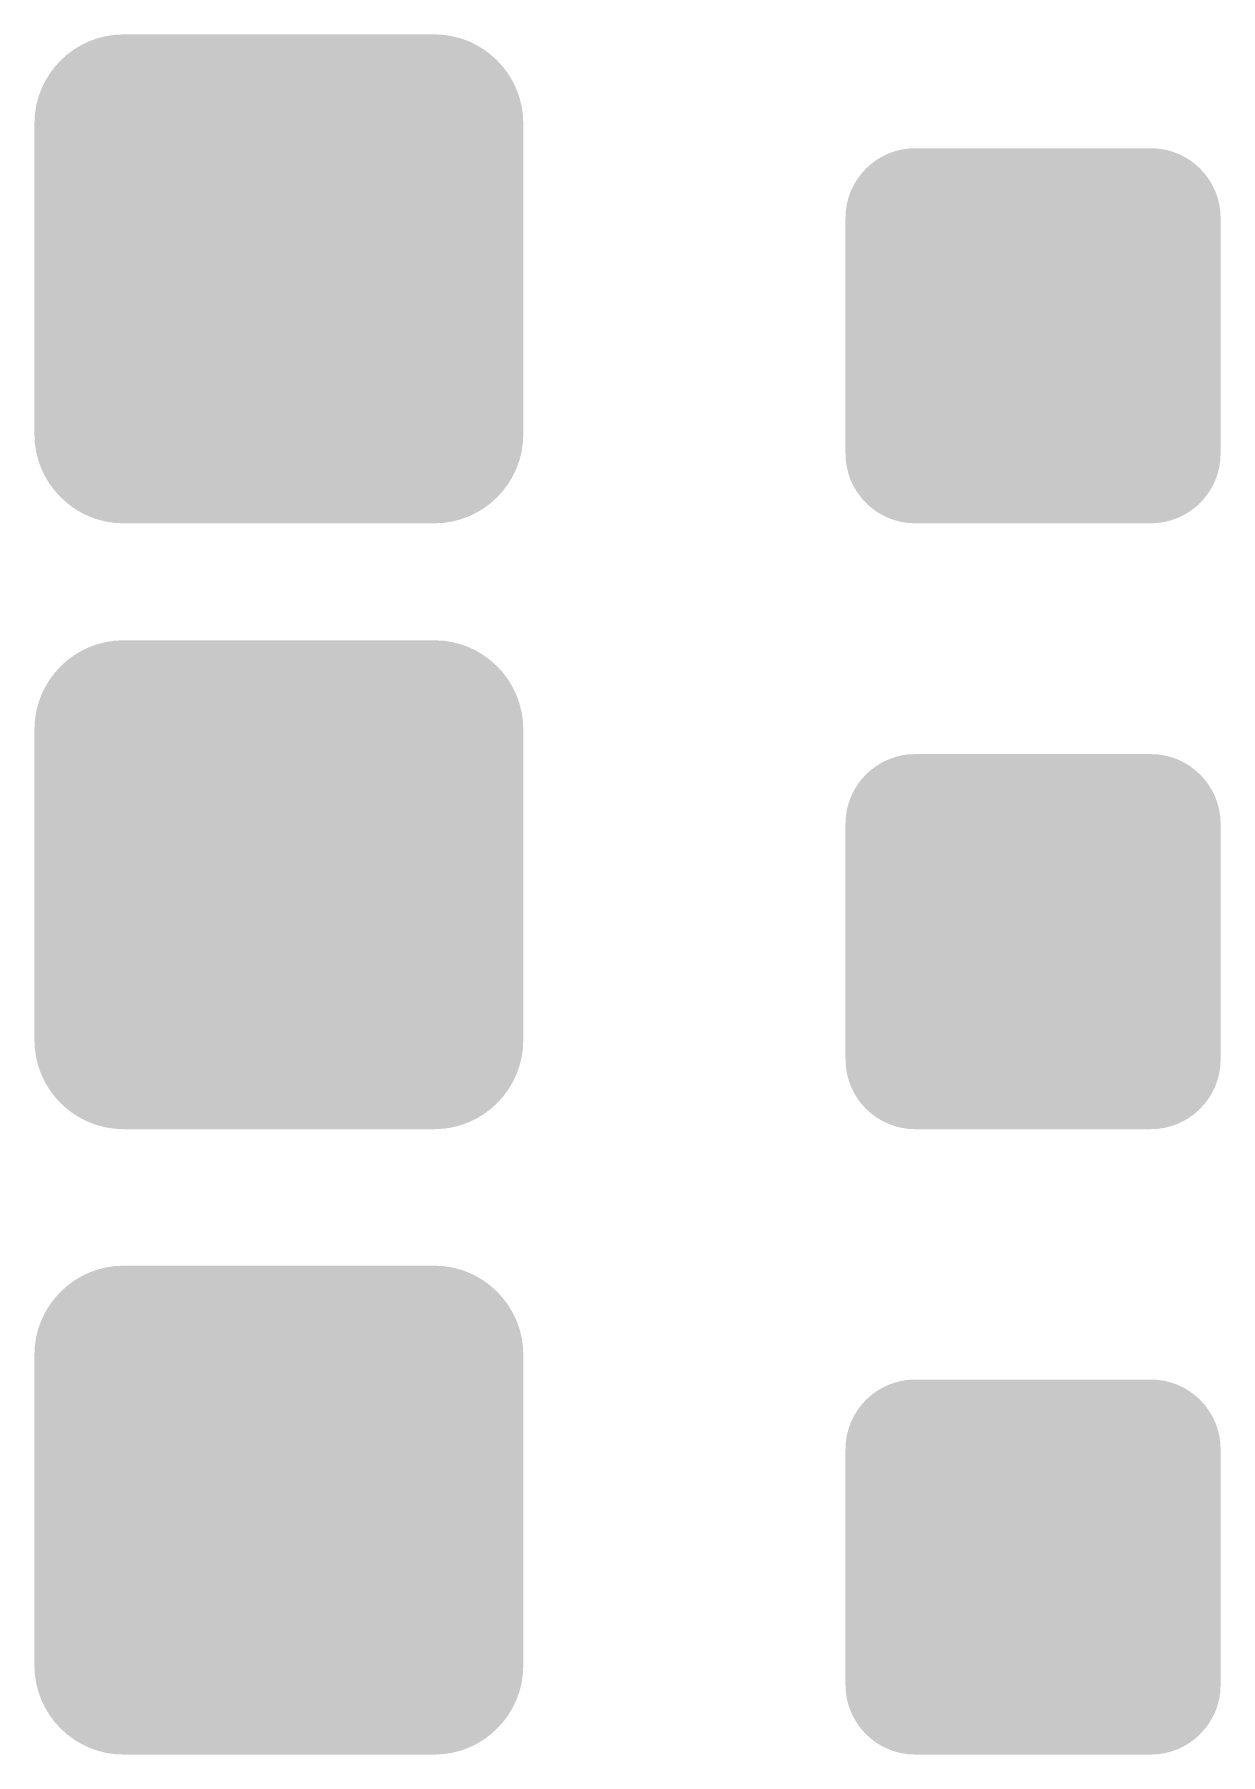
# Model space of a CAD drawing. Header units: millimetres. Extents: x 5277 to 6029, y 2052 to 2709.
# Drawn here: x 5889.73 to 5910.6, y 2678.63 to 2708.88 of the extents above; entities that cross this region are included whole.
import ezdxf

# ---------------------------------------------------------------- set-up
doc = ezdxf.new("R2010")
doc.units = ezdxf.units.MM
doc.layers.add('AirTransportObj', color=7, linetype='CONTINUOUS', true_color=0x000000, plot=False)
doc.layers.add('PublicTransportStops', color=7, linetype='CONTINUOUS', true_color=0x000000)

# ---------------------------------------------------------------- blocks, each defined once
blk = doc.blocks.new('602031101_сущ_фз')
at = {"layer": 'PublicTransportStops', "linetype": 'Continuous'}
h = blk.add_hatch(color=256, dxfattribs=at)
edge = h.paths.add_edge_path()
edge.add_spline(control_points=[(-0.266, -0.683), (-0.266, 0.18), (0.438, 0.884), (1.3, 0.884)], knot_values=[-1, -1, -1, -1, 0, 0, 0, 0], degree=3, periodic=0)
edge.add_line((1.3, 0.884), (6.769, 0.884))
edge.add_spline(control_points=[(6.769, 0.884), (7.632, 0.884), (8.333, 0.18), (8.333, -0.683)], knot_values=[-1, -1, -1, -1, 0, 0, 0, 0], degree=3, periodic=0)
edge.add_line((8.333, -0.683), (8.333, -6.15))
edge.add_spline(control_points=[(8.333, -6.15), (8.333, -7.012), (7.632, -7.716), (6.769, -7.716)], knot_values=[-1, -1, -1, -1, 0, 0, 0, 0], degree=3, periodic=0)
edge.add_line((6.769, -7.716), (1.3, -7.716))
edge.add_spline(control_points=[(1.3, -7.716), (0.438, -7.716), (-0.266, -7.012), (-0.266, -6.15)], knot_values=[-1, -1, -1, -1, 0, 0, 0, 0], degree=3, periodic=0)
edge.add_line((-0.266, -6.15), (-0.266, -0.683))
edge = h.paths.add_edge_path(flags=16)
edge.add_spline(control_points=[(0.047, -6.15), (0.047, -6.844), (0.606, -7.402), (1.3, -7.402)], knot_values=[-1, -1, -1, -1, 0, 0, 0, 0], degree=3, periodic=0)
edge.add_line((1.3, -7.402), (6.769, -7.402))
edge.add_spline(control_points=[(6.769, -7.402), (7.463, -7.402), (8.022, -6.844), (8.022, -6.15)], knot_values=[-1, -1, -1, -1, 0, 0, 0, 0], degree=3, periodic=0)
edge.add_line((8.022, -6.15), (8.022, -0.683))
edge.add_spline(control_points=[(8.022, -0.683), (8.022, 0.011), (7.463, 0.57), (6.769, 0.57)], knot_values=[-1, -1, -1, -1, 0, 0, 0, 0], degree=3, periodic=0)
edge.add_line((6.769, 0.57), (1.3, 0.57))
edge.add_spline(control_points=[(1.3, 0.57), (0.606, 0.57), (0.047, 0.011), (0.047, -0.683)], knot_values=[-1, -1, -1, -1, 0, 0, 0, 0], degree=3, periodic=0)
edge.add_line((0.047, -0.683), (0.047, -6.15))
at = {"layer": 'PublicTransportStops', "linetype": 'Continuous', "true_color": 0xffffff}
h = blk.add_hatch(color=7, dxfattribs=at)
edge = h.paths.add_edge_path()
edge.add_spline(control_points=[(0.047, -6.15), (0.047, -6.844), (0.606, -7.402), (1.3, -7.402)], knot_values=[-1, -1, -1, -1, 0, 0, 0, 0], degree=3, periodic=0)
edge.add_line((1.3, -7.402), (6.769, -7.402))
edge.add_spline(control_points=[(6.769, -7.402), (7.463, -7.402), (8.022, -6.844), (8.022, -6.15)], knot_values=[-1, -1, -1, -1, 0, 0, 0, 0], degree=3, periodic=0)
edge.add_line((8.022, -6.15), (8.022, -0.683))
edge.add_spline(control_points=[(8.022, -0.683), (8.022, 0.011), (7.463, 0.57), (6.769, 0.57)], knot_values=[-1, -1, -1, -1, 0, 0, 0, 0], degree=3, periodic=0)
edge.add_line((6.769, 0.57), (1.3, 0.57))
edge.add_spline(control_points=[(1.3, 0.57), (0.606, 0.57), (0.047, 0.011), (0.047, -0.683)], knot_values=[-1, -1, -1, -1, 0, 0, 0, 0], degree=3, periodic=0)
edge.add_line((0.047, -0.683), (0.047, -6.15))
at = {"layer": 'PublicTransportStops', "linetype": 'Continuous'}
h = blk.add_hatch(color=256, dxfattribs=at)
edge = h.paths.add_edge_path()
edge.add_line((0.252, -1.023), (0.252, -5.808))
edge.add_spline(control_points=[(0.252, -5.808), (0.252, -6.573), (0.877, -7.198), (1.642, -7.198)], knot_values=[0, 0, 0, 0, 1, 1, 1, 1], degree=3, periodic=0)
edge.add_line((1.642, -7.198), (6.427, -7.198))
edge.add_spline(control_points=[(6.427, -7.198), (7.193, -7.198), (7.815, -6.573), (7.815, -5.808)], knot_values=[0, 0, 0, 0, 1, 1, 1, 1], degree=3, periodic=0)
edge.add_line((7.815, -5.808), (7.815, -1.023))
edge.add_spline(control_points=[(7.815, -1.023), (7.815, -0.257), (7.193, 0.366), (6.427, 0.366)], knot_values=[0, 0, 0, 0, 1, 1, 1, 1], degree=3, periodic=0)
edge.add_line((6.427, 0.366), (1.642, 0.366))
edge.add_spline(control_points=[(1.642, 0.366), (0.877, 0.366), (0.252, -0.257), (0.252, -1.023)], knot_values=[0, 0, 0, 0, 1, 1, 1, 1], degree=3, periodic=0)
edge = h.paths.add_edge_path(flags=16)
edge.add_line((0.565, -1.023), (0.565, -5.808))
edge.add_spline(control_points=[(0.565, -5.808), (0.565, -6.404), (1.046, -6.884), (1.642, -6.884)], knot_values=[-1, -1, -1, -1, 0, 0, 0, 0], degree=3, periodic=0)
edge.add_line((1.642, -6.884), (6.427, -6.884))
edge.add_spline(control_points=[(6.427, -6.884), (7.024, -6.884), (7.502, -6.404), (7.502, -5.808)], knot_values=[-1, -1, -1, -1, 0, 0, 0, 0], degree=3, periodic=0)
edge.add_line((7.502, -5.808), (7.502, -1.023))
edge.add_spline(control_points=[(7.502, -1.023), (7.502, -0.426), (7.024, 0.052), (6.427, 0.052)], knot_values=[-1, -1, -1, -1, 0, 0, 0, 0], degree=3, periodic=0)
edge.add_line((6.427, 0.052), (1.642, 0.052))
edge.add_spline(control_points=[(1.642, 0.052), (1.046, 0.052), (0.565, -0.426), (0.565, -1.023)], knot_values=[-1, -1, -1, -1, 0, 0, 0, 0], degree=3, periodic=0)
h = blk.add_hatch(color=256, dxfattribs=at)
edge = h.paths.add_edge_path()
edge.add_line((0.77, -1.365), (0.77, -5.468))
edge.add_spline(control_points=[(0.77, -5.468), (0.77, -6.136), (1.314, -6.68), (1.982, -6.68)], knot_values=[0, 0, 0, 0, 1, 1, 1, 1], degree=3, periodic=0)
edge.add_line((1.982, -6.68), (6.085, -6.68))
edge.add_spline(control_points=[(6.085, -6.68), (6.753, -6.68), (7.297, -6.136), (7.297, -5.468)], knot_values=[0, 0, 0, 0, 1, 1, 1, 1], degree=3, periodic=0)
edge.add_line((7.297, -5.468), (7.297, -1.365))
edge.add_spline(control_points=[(7.297, -1.365), (7.297, -0.697), (6.753, -0.152), (6.085, -0.152)], knot_values=[0, 0, 0, 0, 1, 1, 1, 1], degree=3, periodic=0)
edge.add_line((6.085, -0.152), (1.982, -0.152))
edge.add_spline(control_points=[(1.982, -0.152), (1.314, -0.152), (0.77, -0.697), (0.77, -1.365)], knot_values=[0, 0, 0, 0, 1, 1, 1, 1], degree=3, periodic=0)
edge = h.paths.add_edge_path(flags=16)
edge.add_line((1.081, -1.365), (1.081, -5.468))
edge.add_spline(control_points=[(1.081, -5.468), (1.081, -5.968), (1.482, -6.368), (1.982, -6.368)], knot_values=[-1, -1, -1, -1, 0, 0, 0, 0], degree=3, periodic=0)
edge.add_line((1.982, -6.368), (6.085, -6.368))
edge.add_spline(control_points=[(6.085, -6.368), (6.585, -6.368), (6.986, -5.968), (6.986, -5.468)], knot_values=[-1, -1, -1, -1, 0, 0, 0, 0], degree=3, periodic=0)
edge.add_line((6.986, -5.468), (6.986, -1.365))
edge.add_spline(control_points=[(6.986, -1.365), (6.986, -0.865), (6.585, -0.464), (6.085, -0.464)], knot_values=[-1, -1, -1, -1, 0, 0, 0, 0], degree=3, periodic=0)
edge.add_line((6.085, -0.464), (1.982, -0.464))
edge.add_spline(control_points=[(1.982, -0.464), (1.482, -0.464), (1.081, -0.865), (1.081, -1.365)], knot_values=[-1, -1, -1, -1, 0, 0, 0, 0], degree=3, periodic=0)
blk.add_hatch(color=256, dxfattribs=at).paths.add_polyline_path([(1.813, -1.222), (2.641, -1.222), (3.227, -1.222), (4.001, -4.205), (4.775, -1.222), (6.189, -1.222), (6.189, -5.659), (5.361, -5.659), (5.361, -2.03), (4.418, -5.659), (3.584, -5.659), (2.641, -2.03), (2.641, -5.659), (1.813, -5.659)])
blk = doc.blocks.new('602031101_план_фз')
at = {"layer": 'PublicTransportStops', "linetype": 'Continuous'}
h = blk.add_hatch(color=256, dxfattribs=at)
edge = h.paths.add_edge_path()
edge.add_spline(control_points=[(-0.266, -0.339), (-0.266, 0.523), (0.438, 1.227), (1.3, 1.227)], knot_values=[-1, -1, -1, -1, 0, 0, 0, 0], degree=3, periodic=0)
edge.add_line((1.3, 1.227), (6.769, 1.227))
edge.add_spline(control_points=[(6.769, 1.227), (7.632, 1.227), (8.333, 0.523), (8.333, -0.339)], knot_values=[-1, -1, -1, -1, 0, 0, 0, 0], degree=3, periodic=0)
edge.add_line((8.333, -0.339), (8.333, -5.806))
edge.add_spline(control_points=[(8.333, -5.806), (8.333, -6.669), (7.632, -7.372), (6.769, -7.372)], knot_values=[-1, -1, -1, -1, 0, 0, 0, 0], degree=3, periodic=0)
edge.add_line((6.769, -7.372), (1.3, -7.372))
edge.add_spline(control_points=[(1.3, -7.372), (0.438, -7.372), (-0.266, -6.669), (-0.266, -5.806)], knot_values=[-1, -1, -1, -1, 0, 0, 0, 0], degree=3, periodic=0)
edge.add_line((-0.266, -5.806), (-0.266, -0.339))
edge = h.paths.add_edge_path(flags=16)
edge.add_spline(control_points=[(0.047, -5.806), (0.047, -6.5), (0.606, -7.059), (1.3, -7.059)], knot_values=[-1, -1, -1, -1, 0, 0, 0, 0], degree=3, periodic=0)
edge.add_line((1.3, -7.059), (6.769, -7.059))
edge.add_spline(control_points=[(6.769, -7.059), (7.463, -7.059), (8.022, -6.5), (8.022, -5.806)], knot_values=[-1, -1, -1, -1, 0, 0, 0, 0], degree=3, periodic=0)
edge.add_line((8.022, -5.806), (8.022, -0.339))
edge.add_spline(control_points=[(8.022, -0.339), (8.022, 0.355), (7.463, 0.914), (6.769, 0.914)], knot_values=[-1, -1, -1, -1, 0, 0, 0, 0], degree=3, periodic=0)
edge.add_line((6.769, 0.914), (1.3, 0.914))
edge.add_spline(control_points=[(1.3, 0.914), (0.606, 0.914), (0.047, 0.355), (0.047, -0.339)], knot_values=[-1, -1, -1, -1, 0, 0, 0, 0], degree=3, periodic=0)
edge.add_line((0.047, -0.339), (0.047, -5.806))
at = {"layer": 'PublicTransportStops', "linetype": 'Continuous', "true_color": 0xff0000}
h = blk.add_hatch(color=1, dxfattribs=at)
edge = h.paths.add_edge_path()
edge.add_spline(control_points=[(0.047, -5.806), (0.047, -6.5), (0.606, -7.059), (1.3, -7.059)], knot_values=[-1, -1, -1, -1, 0, 0, 0, 0], degree=3, periodic=0)
edge.add_line((1.3, -7.059), (6.769, -7.059))
edge.add_spline(control_points=[(6.769, -7.059), (7.463, -7.059), (8.022, -6.5), (8.022, -5.806)], knot_values=[-1, -1, -1, -1, 0, 0, 0, 0], degree=3, periodic=0)
edge.add_line((8.022, -5.806), (8.022, -0.339))
edge.add_spline(control_points=[(8.022, -0.339), (8.022, 0.355), (7.463, 0.914), (6.769, 0.914)], knot_values=[-1, -1, -1, -1, 0, 0, 0, 0], degree=3, periodic=0)
edge.add_line((6.769, 0.914), (1.3, 0.914))
edge.add_spline(control_points=[(1.3, 0.914), (0.606, 0.914), (0.047, 0.355), (0.047, -0.339)], knot_values=[-1, -1, -1, -1, 0, 0, 0, 0], degree=3, periodic=0)
edge.add_line((0.047, -0.339), (0.047, -5.806))
at = {"layer": 'PublicTransportStops', "linetype": 'Continuous'}
h = blk.add_hatch(color=256, dxfattribs=at)
edge = h.paths.add_edge_path()
edge.add_line((0.252, -0.679), (0.252, -5.464))
edge.add_spline(control_points=[(0.252, -5.464), (0.252, -6.23), (0.877, -6.854), (1.642, -6.854)], knot_values=[0, 0, 0, 0, 1, 1, 1, 1], degree=3, periodic=0)
edge.add_line((1.642, -6.854), (6.427, -6.854))
edge.add_spline(control_points=[(6.427, -6.854), (7.193, -6.854), (7.815, -6.23), (7.815, -5.464)], knot_values=[0, 0, 0, 0, 1, 1, 1, 1], degree=3, periodic=0)
edge.add_line((7.815, -5.464), (7.815, -0.679))
edge.add_spline(control_points=[(7.815, -0.679), (7.815, 0.086), (7.193, 0.709), (6.427, 0.709)], knot_values=[0, 0, 0, 0, 1, 1, 1, 1], degree=3, periodic=0)
edge.add_line((6.427, 0.709), (1.642, 0.709))
edge.add_spline(control_points=[(1.642, 0.709), (0.877, 0.709), (0.252, 0.086), (0.252, -0.679)], knot_values=[0, 0, 0, 0, 1, 1, 1, 1], degree=3, periodic=0)
edge = h.paths.add_edge_path(flags=16)
edge.add_line((0.565, -0.679), (0.565, -5.464))
edge.add_spline(control_points=[(0.565, -5.464), (0.565, -6.06), (1.046, -6.541), (1.642, -6.541)], knot_values=[-1, -1, -1, -1, 0, 0, 0, 0], degree=3, periodic=0)
edge.add_line((1.642, -6.541), (6.427, -6.541))
edge.add_spline(control_points=[(6.427, -6.541), (7.024, -6.541), (7.502, -6.06), (7.502, -5.464)], knot_values=[-1, -1, -1, -1, 0, 0, 0, 0], degree=3, periodic=0)
edge.add_line((7.502, -5.464), (7.502, -0.679))
edge.add_spline(control_points=[(7.502, -0.679), (7.502, -0.083), (7.024, 0.396), (6.427, 0.396)], knot_values=[-1, -1, -1, -1, 0, 0, 0, 0], degree=3, periodic=0)
edge.add_line((6.427, 0.396), (1.642, 0.396))
edge.add_spline(control_points=[(1.642, 0.396), (1.046, 0.396), (0.565, -0.083), (0.565, -0.679)], knot_values=[-1, -1, -1, -1, 0, 0, 0, 0], degree=3, periodic=0)
h = blk.add_hatch(color=256, dxfattribs=at)
edge = h.paths.add_edge_path()
edge.add_line((0.77, -1.021), (0.77, -5.124))
edge.add_spline(control_points=[(0.77, -5.124), (0.77, -5.792), (1.314, -6.336), (1.982, -6.336)], knot_values=[0, 0, 0, 0, 1, 1, 1, 1], degree=3, periodic=0)
edge.add_line((1.982, -6.336), (6.085, -6.336))
edge.add_spline(control_points=[(6.085, -6.336), (6.753, -6.336), (7.297, -5.792), (7.297, -5.124)], knot_values=[0, 0, 0, 0, 1, 1, 1, 1], degree=3, periodic=0)
edge.add_line((7.297, -5.124), (7.297, -1.021))
edge.add_spline(control_points=[(7.297, -1.021), (7.297, -0.353), (6.753, 0.191), (6.085, 0.191)], knot_values=[0, 0, 0, 0, 1, 1, 1, 1], degree=3, periodic=0)
edge.add_line((6.085, 0.191), (1.982, 0.191))
edge.add_spline(control_points=[(1.982, 0.191), (1.314, 0.191), (0.77, -0.353), (0.77, -1.021)], knot_values=[0, 0, 0, 0, 1, 1, 1, 1], degree=3, periodic=0)
edge = h.paths.add_edge_path(flags=16)
edge.add_line((1.081, -1.021), (1.081, -5.124))
edge.add_spline(control_points=[(1.081, -5.124), (1.081, -5.624), (1.482, -6.025), (1.982, -6.025)], knot_values=[-1, -1, -1, -1, 0, 0, 0, 0], degree=3, periodic=0)
edge.add_line((1.982, -6.025), (6.085, -6.025))
edge.add_spline(control_points=[(6.085, -6.025), (6.585, -6.025), (6.986, -5.624), (6.986, -5.124)], knot_values=[-1, -1, -1, -1, 0, 0, 0, 0], degree=3, periodic=0)
edge.add_line((6.986, -5.124), (6.986, -1.021))
edge.add_spline(control_points=[(6.986, -1.021), (6.986, -0.521), (6.585, -0.12), (6.085, -0.12)], knot_values=[-1, -1, -1, -1, 0, 0, 0, 0], degree=3, periodic=0)
edge.add_line((6.085, -0.12), (1.982, -0.12))
edge.add_spline(control_points=[(1.982, -0.12), (1.482, -0.12), (1.081, -0.521), (1.081, -1.021)], knot_values=[-1, -1, -1, -1, 0, 0, 0, 0], degree=3, periodic=0)
blk.add_hatch(color=256, dxfattribs=at).paths.add_polyline_path([(1.813, -0.879), (2.641, -0.879), (3.227, -0.879), (4.001, -3.861), (4.775, -0.879), (6.189, -0.879), (6.189, -5.315), (5.361, -5.315), (5.361, -1.687), (4.418, -5.315), (3.584, -5.315), (2.641, -1.687), (2.641, -5.315), (1.813, -5.315)])
blk = doc.blocks.new('602031101_рек_фз')
at = {"layer": 'PublicTransportStops', "linetype": 'Continuous'}
h = blk.add_hatch(color=256, dxfattribs=at)
edge = h.paths.add_edge_path()
edge.add_spline(control_points=[(-0.266, -0.339), (-0.266, 0.523), (0.438, 1.227), (1.3, 1.227)], knot_values=[-1, -1, -1, -1, 0, 0, 0, 0], degree=3, periodic=0)
edge.add_line((1.3, 1.227), (6.769, 1.227))
edge.add_spline(control_points=[(6.769, 1.227), (7.632, 1.227), (8.333, 0.523), (8.333, -0.339)], knot_values=[-1, -1, -1, -1, 0, 0, 0, 0], degree=3, periodic=0)
edge.add_line((8.333, -0.339), (8.333, -5.806))
edge.add_spline(control_points=[(8.333, -5.806), (8.333, -6.669), (7.632, -7.372), (6.769, -7.372)], knot_values=[-1, -1, -1, -1, 0, 0, 0, 0], degree=3, periodic=0)
edge.add_line((6.769, -7.372), (1.3, -7.372))
edge.add_spline(control_points=[(1.3, -7.372), (0.438, -7.372), (-0.266, -6.669), (-0.266, -5.806)], knot_values=[-1, -1, -1, -1, 0, 0, 0, 0], degree=3, periodic=0)
edge.add_line((-0.266, -5.806), (-0.266, -0.339))
edge = h.paths.add_edge_path(flags=16)
edge.add_spline(control_points=[(0.047, -5.806), (0.047, -6.5), (0.606, -7.059), (1.3, -7.059)], knot_values=[-1, -1, -1, -1, 0, 0, 0, 0], degree=3, periodic=0)
edge.add_line((1.3, -7.059), (6.769, -7.059))
edge.add_spline(control_points=[(6.769, -7.059), (7.463, -7.059), (8.022, -6.5), (8.022, -5.806)], knot_values=[-1, -1, -1, -1, 0, 0, 0, 0], degree=3, periodic=0)
edge.add_line((8.022, -5.806), (8.022, -0.339))
edge.add_spline(control_points=[(8.022, -0.339), (8.022, 0.355), (7.463, 0.914), (6.769, 0.914)], knot_values=[-1, -1, -1, -1, 0, 0, 0, 0], degree=3, periodic=0)
edge.add_line((6.769, 0.914), (1.3, 0.914))
edge.add_spline(control_points=[(1.3, 0.914), (0.606, 0.914), (0.047, 0.355), (0.047, -0.339)], knot_values=[-1, -1, -1, -1, 0, 0, 0, 0], degree=3, periodic=0)
edge.add_line((0.047, -0.339), (0.047, -5.806))
at = {"layer": 'PublicTransportStops', "linetype": 'Continuous', "true_color": 0xffff00}
h = blk.add_hatch(color=2, dxfattribs=at)
edge = h.paths.add_edge_path()
edge.add_spline(control_points=[(0.047, -5.806), (0.047, -6.5), (0.606, -7.059), (1.3, -7.059)], knot_values=[-1, -1, -1, -1, 0, 0, 0, 0], degree=3, periodic=0)
edge.add_line((1.3, -7.059), (6.769, -7.059))
edge.add_spline(control_points=[(6.769, -7.059), (7.463, -7.059), (8.022, -6.5), (8.022, -5.806)], knot_values=[-1, -1, -1, -1, 0, 0, 0, 0], degree=3, periodic=0)
edge.add_line((8.022, -5.806), (8.022, -0.339))
edge.add_spline(control_points=[(8.022, -0.339), (8.022, 0.355), (7.463, 0.914), (6.769, 0.914)], knot_values=[-1, -1, -1, -1, 0, 0, 0, 0], degree=3, periodic=0)
edge.add_line((6.769, 0.914), (1.3, 0.914))
edge.add_spline(control_points=[(1.3, 0.914), (0.606, 0.914), (0.047, 0.355), (0.047, -0.339)], knot_values=[-1, -1, -1, -1, 0, 0, 0, 0], degree=3, periodic=0)
edge.add_line((0.047, -0.339), (0.047, -5.806))
at = {"layer": 'PublicTransportStops', "linetype": 'Continuous'}
h = blk.add_hatch(color=256, dxfattribs=at)
edge = h.paths.add_edge_path()
edge.add_line((0.252, -0.679), (0.252, -5.464))
edge.add_spline(control_points=[(0.252, -5.464), (0.252, -6.23), (0.877, -6.854), (1.642, -6.854)], knot_values=[0, 0, 0, 0, 1, 1, 1, 1], degree=3, periodic=0)
edge.add_line((1.642, -6.854), (6.427, -6.854))
edge.add_spline(control_points=[(6.427, -6.854), (7.193, -6.854), (7.815, -6.23), (7.815, -5.464)], knot_values=[0, 0, 0, 0, 1, 1, 1, 1], degree=3, periodic=0)
edge.add_line((7.815, -5.464), (7.815, -0.679))
edge.add_spline(control_points=[(7.815, -0.679), (7.815, 0.086), (7.193, 0.709), (6.427, 0.709)], knot_values=[0, 0, 0, 0, 1, 1, 1, 1], degree=3, periodic=0)
edge.add_line((6.427, 0.709), (1.642, 0.709))
edge.add_spline(control_points=[(1.642, 0.709), (0.877, 0.709), (0.252, 0.086), (0.252, -0.679)], knot_values=[0, 0, 0, 0, 1, 1, 1, 1], degree=3, periodic=0)
edge = h.paths.add_edge_path(flags=16)
edge.add_line((0.565, -0.679), (0.565, -5.464))
edge.add_spline(control_points=[(0.565, -5.464), (0.565, -6.06), (1.046, -6.541), (1.642, -6.541)], knot_values=[-1, -1, -1, -1, 0, 0, 0, 0], degree=3, periodic=0)
edge.add_line((1.642, -6.541), (6.427, -6.541))
edge.add_spline(control_points=[(6.427, -6.541), (7.024, -6.541), (7.502, -6.06), (7.502, -5.464)], knot_values=[-1, -1, -1, -1, 0, 0, 0, 0], degree=3, periodic=0)
edge.add_line((7.502, -5.464), (7.502, -0.679))
edge.add_spline(control_points=[(7.502, -0.679), (7.502, -0.083), (7.024, 0.396), (6.427, 0.396)], knot_values=[-1, -1, -1, -1, 0, 0, 0, 0], degree=3, periodic=0)
edge.add_line((6.427, 0.396), (1.642, 0.396))
edge.add_spline(control_points=[(1.642, 0.396), (1.046, 0.396), (0.565, -0.083), (0.565, -0.679)], knot_values=[-1, -1, -1, -1, 0, 0, 0, 0], degree=3, periodic=0)
h = blk.add_hatch(color=256, dxfattribs=at)
edge = h.paths.add_edge_path()
edge.add_line((0.77, -1.021), (0.77, -5.124))
edge.add_spline(control_points=[(0.77, -5.124), (0.77, -5.792), (1.314, -6.336), (1.982, -6.336)], knot_values=[0, 0, 0, 0, 1, 1, 1, 1], degree=3, periodic=0)
edge.add_line((1.982, -6.336), (6.085, -6.336))
edge.add_spline(control_points=[(6.085, -6.336), (6.753, -6.336), (7.297, -5.792), (7.297, -5.124)], knot_values=[0, 0, 0, 0, 1, 1, 1, 1], degree=3, periodic=0)
edge.add_line((7.297, -5.124), (7.297, -1.021))
edge.add_spline(control_points=[(7.297, -1.021), (7.297, -0.353), (6.753, 0.191), (6.085, 0.191)], knot_values=[0, 0, 0, 0, 1, 1, 1, 1], degree=3, periodic=0)
edge.add_line((6.085, 0.191), (1.982, 0.191))
edge.add_spline(control_points=[(1.982, 0.191), (1.314, 0.191), (0.77, -0.353), (0.77, -1.021)], knot_values=[0, 0, 0, 0, 1, 1, 1, 1], degree=3, periodic=0)
edge = h.paths.add_edge_path(flags=16)
edge.add_line((1.081, -1.021), (1.081, -5.124))
edge.add_spline(control_points=[(1.081, -5.124), (1.081, -5.624), (1.482, -6.025), (1.982, -6.025)], knot_values=[-1, -1, -1, -1, 0, 0, 0, 0], degree=3, periodic=0)
edge.add_line((1.982, -6.025), (6.085, -6.025))
edge.add_spline(control_points=[(6.085, -6.025), (6.585, -6.025), (6.986, -5.624), (6.986, -5.124)], knot_values=[-1, -1, -1, -1, 0, 0, 0, 0], degree=3, periodic=0)
edge.add_line((6.986, -5.124), (6.986, -1.021))
edge.add_spline(control_points=[(6.986, -1.021), (6.986, -0.521), (6.585, -0.12), (6.085, -0.12)], knot_values=[-1, -1, -1, -1, 0, 0, 0, 0], degree=3, periodic=0)
edge.add_line((6.085, -0.12), (1.982, -0.12))
edge.add_spline(control_points=[(1.982, -0.12), (1.482, -0.12), (1.081, -0.521), (1.081, -1.021)], knot_values=[-1, -1, -1, -1, 0, 0, 0, 0], degree=3, periodic=0)
blk.add_hatch(color=256, dxfattribs=at).paths.add_polyline_path([(1.813, -0.879), (2.641, -0.879), (3.227, -0.879), (4.001, -3.861), (4.775, -0.879), (6.189, -0.879), (6.189, -5.315), (5.361, -5.315), (5.361, -1.687), (4.418, -5.315), (3.584, -5.315), (2.641, -1.687), (2.641, -5.315), (1.813, -5.315)])
blk = doc.blocks.new('602031202_сущ_мз')
at = {"layer": 'AirTransportObj', "linetype": 'Continuous'}
h = blk.add_hatch(color=256, dxfattribs=at)
edge = h.paths.add_edge_path()
edge.add_spline(control_points=[(0, -0.344), (0, 0.331), (0.55, 0.882), (1.225, 0.882)], knot_values=[-1, -1, -1, -1, 0, 0, 0, 0], degree=3, periodic=0)
edge.add_line((1.225, 0.882), (5.372, 0.882))
edge.add_spline(control_points=[(5.372, 0.882), (6.047, 0.882), (6.598, 0.331), (6.598, -0.344)], knot_values=[-1, -1, -1, -1, 0, 0, 0, 0], degree=3, periodic=0)
edge.add_line((6.598, -0.344), (6.598, -4.491))
edge.add_spline(control_points=[(6.598, -4.491), (6.598, -5.166), (6.047, -5.716), (5.372, -5.716)], knot_values=[-1, -1, -1, -1, 0, 0, 0, 0], degree=3, periodic=0)
edge.add_line((5.372, -5.716), (1.225, -5.716))
edge.add_spline(control_points=[(1.225, -5.716), (0.55, -5.716), (0, -5.166), (0, -4.491)], knot_values=[-1, -1, -1, -1, 0, 0, 0, 0], degree=3, periodic=0)
edge.add_line((0, -4.491), (0, -0.344))
edge = h.paths.add_edge_path(flags=16)
edge.add_spline(control_points=[(0.313, -4.491), (0.313, -4.996), (0.72, -5.403), (1.225, -5.403)], knot_values=[-1, -1, -1, -1, 0, 0, 0, 0], degree=3, periodic=0)
edge.add_line((1.225, -5.403), (5.372, -5.403))
edge.add_spline(control_points=[(5.372, -5.403), (5.878, -5.403), (6.285, -4.996), (6.285, -4.491)], knot_values=[-1, -1, -1, -1, 0, 0, 0, 0], degree=3, periodic=0)
edge.add_line((6.285, -4.491), (6.285, -0.344))
edge.add_spline(control_points=[(6.285, -0.344), (6.285, 0.161), (5.878, 0.569), (5.372, 0.569)], knot_values=[-1, -1, -1, -1, 0, 0, 0, 0], degree=3, periodic=0)
edge.add_line((5.372, 0.569), (1.225, 0.569))
edge.add_spline(control_points=[(1.225, 0.569), (0.72, 0.569), (0.313, 0.161), (0.313, -0.344)], knot_values=[-1, -1, -1, -1, 0, 0, 0, 0], degree=3, periodic=0)
edge.add_line((0.313, -0.344), (0.313, -4.491))
at = {"layer": 'AirTransportObj', "linetype": 'Continuous', "true_color": 0xffffff}
h = blk.add_hatch(color=7, dxfattribs=at)
edge = h.paths.add_edge_path()
edge.add_line((0.313, -0.344), (0.313, -4.491))
edge.add_spline(control_points=[(0.313, -4.491), (0.313, -4.996), (0.72, -5.403), (1.225, -5.403)], knot_values=[-1, -1, -1, -1, 0, 0, 0, 0], degree=3, periodic=0)
edge.add_line((1.225, -5.403), (5.372, -5.403))
edge.add_spline(control_points=[(5.372, -5.403), (5.878, -5.403), (6.285, -4.996), (6.285, -4.491)], knot_values=[-1, -1, -1, -1, 0, 0, 0, 0], degree=3, periodic=0)
edge.add_line((6.285, -4.491), (6.285, -0.344))
edge.add_spline(control_points=[(6.285, -0.344), (6.285, 0.161), (5.878, 0.569), (5.372, 0.569)], knot_values=[-1, -1, -1, -1, 0, 0, 0, 0], degree=3, periodic=0)
edge.add_line((5.372, 0.569), (1.225, 0.569))
edge.add_spline(control_points=[(1.225, 0.569), (0.72, 0.569), (0.313, 0.161), (0.313, -0.344)], knot_values=[-1, -1, -1, -1, 0, 0, 0, 0], degree=3, periodic=0)
at = {"layer": 'AirTransportObj', "linetype": 'Continuous'}
blk.add_hatch(color=256, dxfattribs=at).paths.add_polyline_path([(3.166, 0.151), (3.19, 0.162), (3.257, 0.174), (3.3, 0.174), (3.343, 0.174), (3.41, 0.162), (3.434, 0.151), (3.595, 0.072), (3.756, -0.109), (3.756, -0.211), (3.756, -1.837), (5.876, -2.96), (5.876, -3.777), (3.756, -3.093), (3.756, -4.106), (4.235, -4.507), (4.235, -5.002), (3.3, -4.593), (2.365, -5.002), (2.365, -4.507), (2.844, -4.106), (2.844, -3.093), (0.724, -3.777), (0.724, -2.96), (2.844, -1.837), (2.844, -0.211), (2.844, -0.109), (3.005, 0.072)])
blk = doc.blocks.new('602031202_план_мз')
at = {"layer": 'AirTransportObj', "linetype": 'Continuous'}
h = blk.add_hatch(color=256, dxfattribs=at)
edge = h.paths.add_edge_path()
edge.add_spline(control_points=[(0, 0), (0, 0.675), (0.55, 1.225), (1.225, 1.225)], knot_values=[-1, -1, -1, -1, 0, 0, 0, 0], degree=3, periodic=0)
edge.add_line((1.225, 1.225), (5.372, 1.225))
edge.add_spline(control_points=[(5.372, 1.225), (6.047, 1.225), (6.598, 0.675), (6.598, 0)], knot_values=[-1, -1, -1, -1, 0, 0, 0, 0], degree=3, periodic=0)
edge.add_line((6.598, 0), (6.598, -4.147))
edge.add_spline(control_points=[(6.598, -4.147), (6.598, -4.822), (6.047, -5.372), (5.372, -5.372)], knot_values=[-1, -1, -1, -1, 0, 0, 0, 0], degree=3, periodic=0)
edge.add_line((5.372, -5.372), (1.225, -5.372))
edge.add_spline(control_points=[(1.225, -5.372), (0.55, -5.372), (0, -4.822), (0, -4.147)], knot_values=[-1, -1, -1, -1, 0, 0, 0, 0], degree=3, periodic=0)
edge.add_line((0, -4.147), (0, 0))
edge = h.paths.add_edge_path(flags=16)
edge.add_spline(control_points=[(0.313, -4.147), (0.313, -4.652), (0.72, -5.059), (1.225, -5.059)], knot_values=[-1, -1, -1, -1, 0, 0, 0, 0], degree=3, periodic=0)
edge.add_line((1.225, -5.059), (5.372, -5.059))
edge.add_spline(control_points=[(5.372, -5.059), (5.878, -5.059), (6.285, -4.652), (6.285, -4.147)], knot_values=[-1, -1, -1, -1, 0, 0, 0, 0], degree=3, periodic=0)
edge.add_line((6.285, -4.147), (6.285, 0))
edge.add_spline(control_points=[(6.285, 0), (6.285, 0.505), (5.878, 0.912), (5.372, 0.912)], knot_values=[-1, -1, -1, -1, 0, 0, 0, 0], degree=3, periodic=0)
edge.add_line((5.372, 0.912), (1.225, 0.912))
edge.add_spline(control_points=[(1.225, 0.912), (0.72, 0.912), (0.313, 0.505), (0.313, 0)], knot_values=[-1, -1, -1, -1, 0, 0, 0, 0], degree=3, periodic=0)
edge.add_line((0.313, 0), (0.313, -4.147))
at = {"layer": 'AirTransportObj', "linetype": 'Continuous', "true_color": 0xff0000}
h = blk.add_hatch(color=1, dxfattribs=at)
edge = h.paths.add_edge_path()
edge.add_line((0.313, 0), (0.313, -4.147))
edge.add_spline(control_points=[(0.313, -4.147), (0.313, -4.652), (0.72, -5.059), (1.225, -5.059)], knot_values=[-1, -1, -1, -1, 0, 0, 0, 0], degree=3, periodic=0)
edge.add_line((1.225, -5.059), (5.372, -5.059))
edge.add_spline(control_points=[(5.372, -5.059), (5.878, -5.059), (6.285, -4.652), (6.285, -4.147)], knot_values=[-1, -1, -1, -1, 0, 0, 0, 0], degree=3, periodic=0)
edge.add_line((6.285, -4.147), (6.285, 0))
edge.add_spline(control_points=[(6.285, 0), (6.285, 0.505), (5.878, 0.912), (5.372, 0.912)], knot_values=[-1, -1, -1, -1, 0, 0, 0, 0], degree=3, periodic=0)
edge.add_line((5.372, 0.912), (1.225, 0.912))
edge.add_spline(control_points=[(1.225, 0.912), (0.72, 0.912), (0.313, 0.505), (0.313, 0)], knot_values=[-1, -1, -1, -1, 0, 0, 0, 0], degree=3, periodic=0)
at = {"layer": 'AirTransportObj', "linetype": 'Continuous'}
blk.add_hatch(color=256, dxfattribs=at).paths.add_polyline_path([(3.166, 0.494), (3.19, 0.506), (3.257, 0.518), (3.3, 0.518), (3.343, 0.518), (3.41, 0.506), (3.434, 0.494), (3.595, 0.416), (3.756, 0.235), (3.756, 0.133), (3.756, -1.493), (5.876, -2.616), (5.876, -3.433), (3.756, -2.75), (3.756, -3.763), (4.235, -4.163), (4.235, -4.658), (3.3, -4.25), (2.365, -4.658), (2.365, -4.163), (2.844, -3.763), (2.844, -2.75), (0.724, -3.433), (0.724, -2.616), (2.844, -1.493), (2.844, 0.133), (2.844, 0.235), (3.005, 0.416)])
blk = doc.blocks.new('602031202_рек_мз')
at = {"layer": 'AirTransportObj', "linetype": 'Continuous'}
h = blk.add_hatch(color=256, dxfattribs=at)
edge = h.paths.add_edge_path()
edge.add_spline(control_points=[(0, 0), (0, 0.675), (0.55, 1.225), (1.225, 1.225)], knot_values=[-1, -1, -1, -1, 0, 0, 0, 0], degree=3, periodic=0)
edge.add_line((1.225, 1.225), (5.372, 1.225))
edge.add_spline(control_points=[(5.372, 1.225), (6.047, 1.225), (6.598, 0.675), (6.598, 0)], knot_values=[-1, -1, -1, -1, 0, 0, 0, 0], degree=3, periodic=0)
edge.add_line((6.598, 0), (6.598, -4.147))
edge.add_spline(control_points=[(6.598, -4.147), (6.598, -4.822), (6.047, -5.372), (5.372, -5.372)], knot_values=[-1, -1, -1, -1, 0, 0, 0, 0], degree=3, periodic=0)
edge.add_line((5.372, -5.372), (1.225, -5.372))
edge.add_spline(control_points=[(1.225, -5.372), (0.55, -5.372), (0, -4.822), (0, -4.147)], knot_values=[-1, -1, -1, -1, 0, 0, 0, 0], degree=3, periodic=0)
edge.add_line((0, -4.147), (0, 0))
edge = h.paths.add_edge_path(flags=16)
edge.add_spline(control_points=[(0.313, -4.147), (0.313, -4.652), (0.72, -5.059), (1.225, -5.059)], knot_values=[-1, -1, -1, -1, 0, 0, 0, 0], degree=3, periodic=0)
edge.add_line((1.225, -5.059), (5.372, -5.059))
edge.add_spline(control_points=[(5.372, -5.059), (5.878, -5.059), (6.285, -4.652), (6.285, -4.147)], knot_values=[-1, -1, -1, -1, 0, 0, 0, 0], degree=3, periodic=0)
edge.add_line((6.285, -4.147), (6.285, 0))
edge.add_spline(control_points=[(6.285, 0), (6.285, 0.505), (5.878, 0.912), (5.372, 0.912)], knot_values=[-1, -1, -1, -1, 0, 0, 0, 0], degree=3, periodic=0)
edge.add_line((5.372, 0.912), (1.225, 0.912))
edge.add_spline(control_points=[(1.225, 0.912), (0.72, 0.912), (0.313, 0.505), (0.313, 0)], knot_values=[-1, -1, -1, -1, 0, 0, 0, 0], degree=3, periodic=0)
edge.add_line((0.313, 0), (0.313, -4.147))
at = {"layer": 'AirTransportObj', "linetype": 'Continuous', "true_color": 0xffff00}
h = blk.add_hatch(color=2, dxfattribs=at)
edge = h.paths.add_edge_path()
edge.add_line((0.313, 0), (0.313, -4.147))
edge.add_spline(control_points=[(0.313, -4.147), (0.313, -4.652), (0.72, -5.059), (1.225, -5.059)], knot_values=[-1, -1, -1, -1, 0, 0, 0, 0], degree=3, periodic=0)
edge.add_line((1.225, -5.059), (5.372, -5.059))
edge.add_spline(control_points=[(5.372, -5.059), (5.878, -5.059), (6.285, -4.652), (6.285, -4.147)], knot_values=[-1, -1, -1, -1, 0, 0, 0, 0], degree=3, periodic=0)
edge.add_line((6.285, -4.147), (6.285, 0))
edge.add_spline(control_points=[(6.285, 0), (6.285, 0.505), (5.878, 0.912), (5.372, 0.912)], knot_values=[-1, -1, -1, -1, 0, 0, 0, 0], degree=3, periodic=0)
edge.add_line((5.372, 0.912), (1.225, 0.912))
edge.add_spline(control_points=[(1.225, 0.912), (0.72, 0.912), (0.313, 0.505), (0.313, 0)], knot_values=[-1, -1, -1, -1, 0, 0, 0, 0], degree=3, periodic=0)
at = {"layer": 'AirTransportObj', "linetype": 'Continuous'}
blk.add_hatch(color=256, dxfattribs=at).paths.add_polyline_path([(3.166, 0.494), (3.19, 0.506), (3.257, 0.518), (3.3, 0.518), (3.343, 0.518), (3.41, 0.506), (3.434, 0.494), (3.595, 0.416), (3.756, 0.235), (3.756, 0.133), (3.756, -1.493), (5.876, -2.616), (5.876, -3.433), (3.756, -2.75), (3.756, -3.763), (4.235, -4.163), (4.235, -4.658), (3.3, -4.25), (2.365, -4.658), (2.365, -4.163), (2.844, -3.763), (2.844, -2.75), (0.724, -3.433), (0.724, -2.616), (2.844, -1.493), (2.844, 0.133), (2.844, 0.235), (3.005, 0.416)])

msp = doc.modelspace()

# ---------------------------------------------------------------- block references
at = {"layer": 'AirTransportObj', "linetype": 'Continuous'}
for name, p in [('602031202_сущ_мз', (5904, 2706)), ('602031202_план_мз', (5904, 2695)), ('602031202_рек_мз', (5904, 2684))]:
    msp.add_blockref(name, p, dxfattribs=at)
at = {"layer": 'PublicTransportStops', "linetype": 'Continuous'}
for name, p in [('602031101_сущ_фз', (5890, 2708)), ('602031101_план_фз', (5890, 2697)), ('602031101_рек_фз', (5890, 2686))]:
    msp.add_blockref(name, p, dxfattribs=at)

doc.saveas('drawing.dxf')
